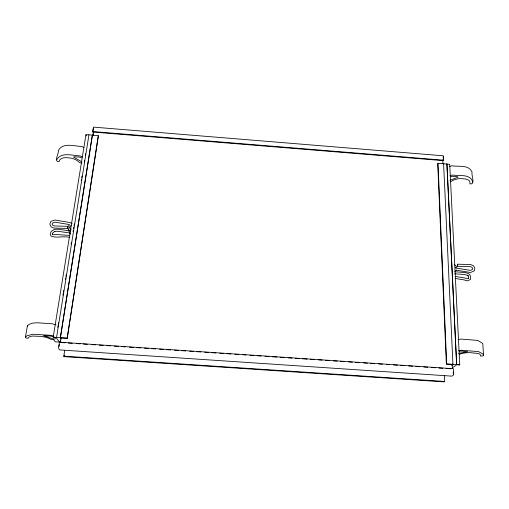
<?xml version="1.0" encoding="UTF-8"?>
<svg xmlns="http://www.w3.org/2000/svg" width="509" height="509" viewBox="0 0 509 509"><rect width="100%" height="100%" fill="white"/><g stroke="black" fill="none" stroke-linecap="round" stroke-linejoin="round"><path stroke-width="0.76" d="M453.296 373.981L453.252 372.098M468.484 278.518L468.636 277.36L467.962 275.611L468.255 275.872L467.548 275.331L464.52 274.516L454.626 273.791M61.131 339.089L60.316 337.893L67.188 338.358L98.383 136.151L98.256 135.661L92.345 135.165L60.38 337.62L92.415 135.108M444.414 375.655L444.662 381.464L444.058 381.884L64.172 356.644L63.81 356.147L64.719 350.268M64.172 356.644L64.401 355.161M67.188 338.358L98.256 135.661M60.272 342.296L61.016 337.588M92.778 135.979L93.522 131.271M60.571 342.493L60.8 341.03M93.179 135.299L93.401 133.88M59.407 342.169L58.554 348.118L59.496 349.906L451.909 376.145L453.322 375.158L453.653 373.651L453.424 368.72L59.407 342.169L59.598 342.442M92.689 131.538L93.465 127.116L443.364 155.799L443.683 160.201L443.409 160.647L92.823 132.028L92.689 131.538L443.683 160.201M58.949 346.54L59.273 344.491M92.823 132.028L93.414 128.255M57.771 327.382L58.02 325.811M58.274 324.246L58.522 322.674M62.919 295.233L63.167 293.668M63.421 292.096L63.67 290.531M65.426 279.556L65.68 277.984M65.928 276.419L66.183 274.847M71.075 244.269L71.33 242.704M73.086 231.722L73.334 230.157M73.589 228.586L73.837 227.02M74.091 225.455L74.339 223.884M81.243 180.759L81.497 179.193M81.745 177.622L82 176.057M84.259 161.945L84.507 160.373M85.334 155.226L85.563 153.775M92.345 135.165L88.954 134.821L56.575 337.327M59.833 342.493L56.136 337.575L54.215 337.442L53.782 337.811L53.203 337.2L85.932 134.751L88.954 134.821M72.125 223.413L69.409 222.446L54.927 220.015L50.938 221.383L49.837 224.03L51.142 226.931L53.789 228.038L67.532 228.471L67.595 226.346L54.24 225.92L52.637 225.252L52.185 224.119L52.643 223.012L55.08 222.172L68.861 224.488M59.534 342.086L55.157 341.793L53.528 339.522L51.053 339.357L48.73 338.32A11.071 2.577 7 0 0 41 336.385L32.099 336.061L28.879 337.092L28.599 337.989C27.651 338.288 25.463 338.421 25.45 336.996L27.448 325.671L28.981 324.424L32.818 323.075L37.259 322.77L52.681 323.832L56.047 324.901M82.013 162.918L79.767 162.74L77.788 161.079A10.046 4.409 10.9 0 0 70.974 158.114C67.303 157.72 62.562 156.708 59.788 159.839L59.05 161.677C53.203 162.027 59.241 153.203 58.312 150.492C62.976 142.145 74.219 146.261 81.605 146.446L84.017 147.578M456.859 268.16L470.297 270.368L472.397 269.516L472.581 268.402L471.913 267.27L470.265 266.608L457.674 266.271L457.629 264.203L470.609 264.553L473.376 265.666L474.821 268.103L474.382 270.763L470.501 272.512L456.726 270.254M449.492 166.507L452.068 165.775C458.781 167.054 468.528 164.254 472.059 172.112C471.086 175.071 475.89 184.875 469.947 183.864L469.864 181.968L469.177 180.714L467.644 179.664L465.334 178.945L460.174 178.589A9.703 4.282 -4.5 0 0 452.965 180.415L450.605 181.726M56.664 159.82C61.443 151.561 72.66 155.754 80.072 155.875L82.496 156.995M446.889 163.968L456.649 364.45L446.934 164.032L437.994 163.325L437.721 163.771L446.368 364.024L452.895 364.463L451.642 365.392M67.595 226.346L67.532 228.471M25.45 336.996L26.983 335.813L32.684 334.235L50.805 335.31L53.566 336.042M458.119 339.471L460.969 339.089L477.779 340.419L482.793 343.524L483.55 355.269L483.098 355.906L480.451 356.058L480.42 354.919L479.707 354.149L478.046 353.475L469.852 352.622A10.657 2.577 -0.8 0 0 461.873 353.532L459.245 354.258M457.629 264.203L457.267 266.029L457.674 266.271M446.934 164.032L449.714 164.369L459.742 364.718L458.889 365.22L458.692 364.819L456.872 364.699L452.056 368.007M454.982 271.412L456.605 269.986M446.368 364.024L459.742 364.718M71.375 225.232L69.23 227.218L71.095 229.941M69.828 224.571C66.03 226.575 69.103 231.62 70.331 234.197M54.877 231.449L52.961 232.632L52.287 234.433L52.421 233.803L52.713 234.776L56.893 234.598L69.835 235.406M449.95 175.732L452.539 175.02C459.264 176.33 469.005 173.474 472.632 181.261L472.721 182.426M449.969 180.301L458.164 177.157L457.362 176.693L452.221 176.279L450.573 176.712M468.573 278.207L466.976 278.798L464.622 277.933L455.46 276.47M458.673 350.631L461.542 350.268L478.447 351.585L482.774 353.895L483.55 355.269M458.584 353.38L467.682 351.713L461.16 351.019L459.334 351.235M443.11 156.759L443.301 158.401M53.203 337.2L67.01 338.078M54.915 231.36L57.542 231.251L70.28 233.046M69.739 237.436C63.682 235.635 56.378 238.543 50.849 235.966L50.245 233.962L51.231 231.334L54.482 229.324L57.682 229.184L68.944 230.774M61.182 342.551L65.152 342.818M68.321 343.034L72.291 343.301M76.255 343.569L80.225 343.836M83.4 344.046L87.363 344.313M91.334 344.58L95.298 344.847M99.261 345.115L103.232 345.382M106.406 345.598L110.37 345.865M114.34 346.133L118.304 346.4M121.479 346.61L125.443 346.877M129.413 347.144L133.377 347.412M136.552 347.628L140.522 347.895M144.486 348.162L148.45 348.43M151.625 348.646L155.595 348.913M159.559 349.18L163.529 349.448M166.697 349.658L170.668 349.925M174.632 350.192L178.602 350.459M181.777 350.676L185.74 350.943M189.704 351.21L193.674 351.477M196.849 351.687L200.813 351.954M204.783 352.222L208.747 352.489M211.922 352.705L215.886 352.972M219.856 353.24L223.82 353.507M226.995 353.723L230.965 353.99M234.929 354.258L238.893 354.525M242.863 354.792L246.038 355.002M250.002 355.269L253.972 355.536M257.14 355.753L261.111 356.02M265.074 356.287L269.045 356.554M272.22 356.771L276.979 357.089M280.154 357.305L284.117 357.572M288.081 357.84L292.051 358.107M295.226 358.317L299.19 358.584M302.365 358.8L307.124 359.119M310.299 359.335L314.263 359.602M318.233 359.869L322.197 360.137M325.372 360.347L329.336 360.614M333.306 360.881L337.27 361.148M340.445 361.365L344.415 361.632M348.379 361.899L352.349 362.166M355.517 362.383L359.488 362.65M363.451 362.917L367.422 363.184M370.597 363.394L374.56 363.661M378.524 363.929L382.494 364.196M386.458 364.463L389.633 364.679M393.603 364.947L397.567 365.214M400.742 365.424L404.706 365.691M408.676 365.958L412.64 366.226M415.815 366.442L419.779 366.709M423.749 366.976L427.713 367.244M431.683 367.511L435.647 367.778M438.822 367.994L442.792 368.261M445.96 368.471L450.726 368.796M63.81 356.147L444.662 381.464M454.995 271.787L464.857 272.512L468.293 273.441L469.75 274.555L470.71 277.055L470.373 279.587L466.969 280.892L464.284 279.918L455.135 278.448M53.712 336.799L50.805 336.067L43.723 335.825C44.868 335.285 58.51 342.411 54.667 337.155M81.726 161.798L73.538 157.046L74.524 156.721L79.97 157.154L81.516 157.854M86.365 135.82L85.932 134.751M452.927 364.164L443.594 163.701M454.403 264.508L456.427 266.411L456.738 268.218M27.709 326.498L27.448 325.671M68.091 228.935L70.643 231.741M455.294 267.263L455.708 268.141M70.706 228.013L70.802 229.203M442.766 159.845L442.945 163.815M452.189 363.84L452.406 368.605M437.994 163.325L446.686 363.782"/></g></svg>
